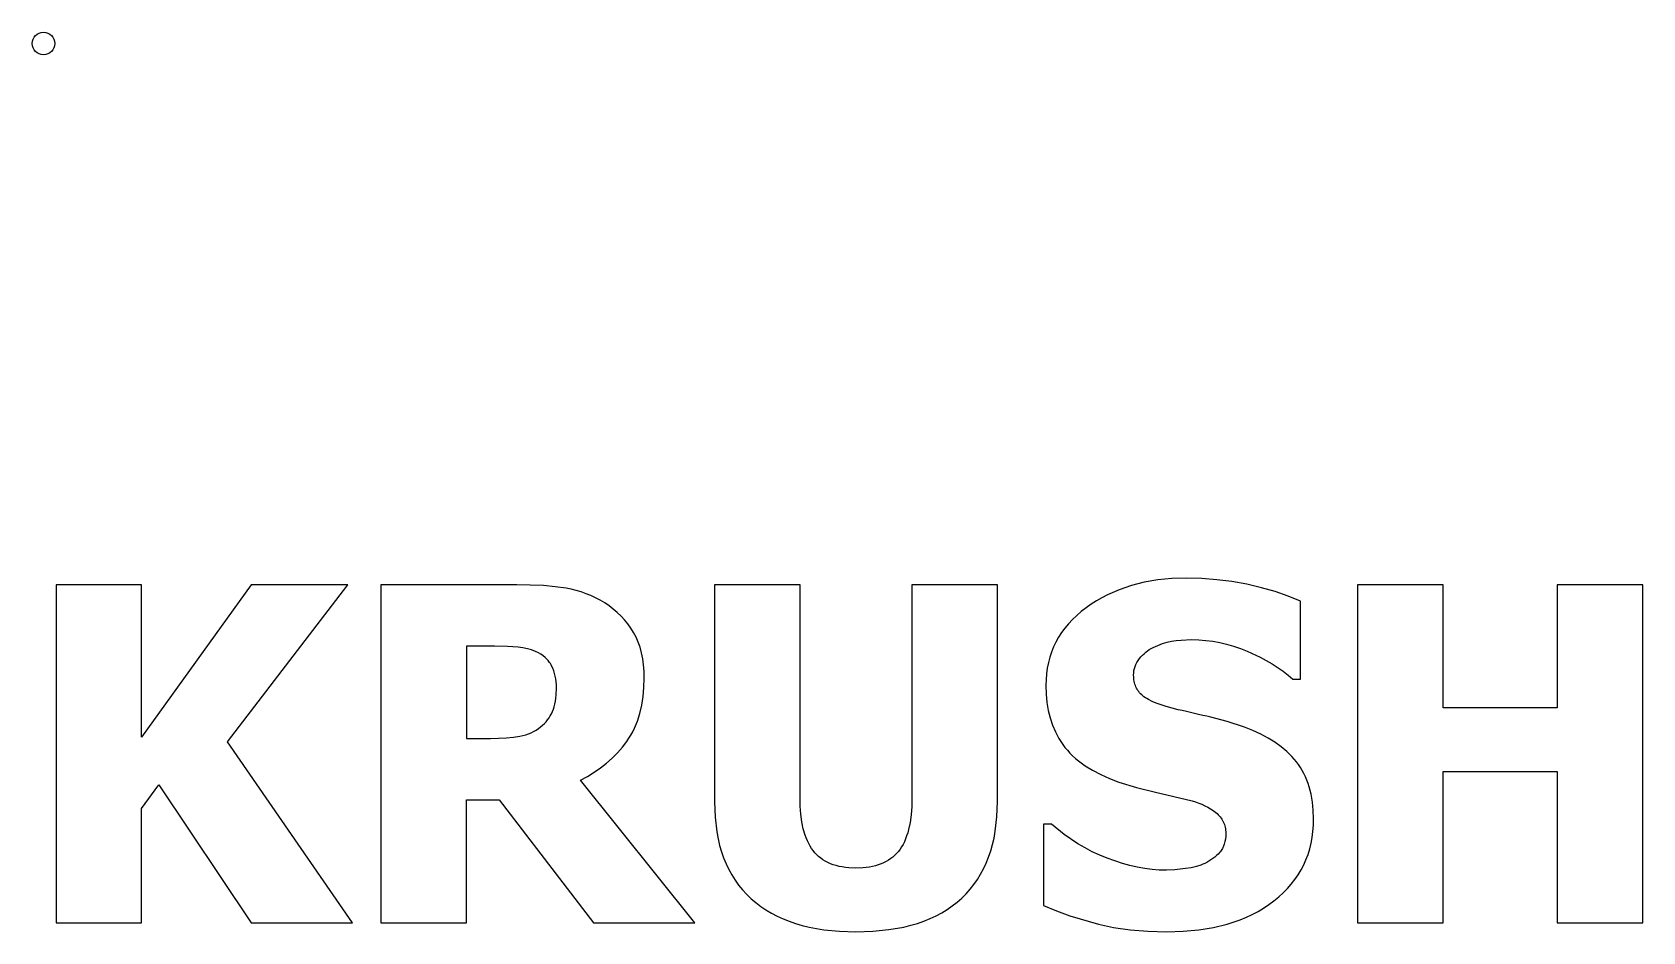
# Model space of a CAD drawing. Extents: x 3.5 to 75, y 2.6 to 42.5.
import ezdxf

# ---------------------------------------------------------------- set-up
doc = ezdxf.new("R2010")
doc.units = 0
doc.layers.add('DEFAULT', color=7, linetype='CONTINUOUS')

msp = doc.modelspace()

# ---------------------------------------------------------------- linework, layer by layer
at = {"layer": 'DEFAULT'}
for points in [[(17.708, 3), (12.165, 11.039), (17.513, 18), (13.215, 18), (8.357, 11.247), (8.357, 18), (4.558, 18), (4.558, 3), (8.357, 3), (8.357, 8.071), (9.12, 9.132), (13.212, 3), (17.708, 3)], [(32.903, 3), (27.835, 9.336), (28.149, 9.502), (28.447, 9.682), (28.728, 9.876), (28.994, 10.084), (29.243, 10.305), (29.476, 10.54), (29.693, 10.789), (29.893, 11.052), (29.986, 11.189), (30.073, 11.331), (30.154, 11.479), (30.23, 11.632), (30.362, 11.952), (30.47, 12.293), (30.554, 12.654), (30.614, 13.036), (30.65, 13.438), (30.662, 13.86), (30.655, 14.16), (30.633, 14.446), (30.596, 14.719), (30.544, 14.978), (30.477, 15.224), (30.396, 15.456), (30.299, 15.675), (30.188, 15.88), (30.065, 16.075), (29.932, 16.262), (29.787, 16.439), (29.633, 16.607), (29.467, 16.767), (29.291, 16.917), (29.105, 17.058), (28.908, 17.19), (28.709, 17.309), (28.505, 17.417), (28.298, 17.515), (28.086, 17.602), (27.869, 17.678), (27.648, 17.744), (27.423, 17.799), (27.193, 17.843), (26.709, 17.912), (26.185, 17.961), (25.015, 18), (18.974, 18), (18.974, 3), (22.773, 3), (22.773, 8.455), (24.229, 8.455), (28.411, 3), (32.903, 3)], [(40.057, 2.61), (40.811, 2.634), (41.518, 2.704), (42.177, 2.82), (42.489, 2.896), (42.788, 2.984), (43.076, 3.083), (43.352, 3.194), (43.616, 3.316), (43.868, 3.451), (44.108, 3.597), (44.336, 3.754), (44.552, 3.923), (44.757, 4.104), (44.949, 4.296), (45.129, 4.498), (45.296, 4.71), (45.451, 4.932), (45.594, 5.164), (45.724, 5.406), (45.842, 5.658), (45.947, 5.92), (46.04, 6.193), (46.121, 6.475), (46.189, 6.768), (46.245, 7.07), (46.319, 7.706), (46.344, 8.381), (46.344, 18), (42.545, 18), (42.545, 8.557), (42.536, 8.161), (42.508, 7.794), (42.461, 7.454), (42.395, 7.143), (42.355, 6.998), (42.31, 6.859), (42.261, 6.728), (42.207, 6.604), (42.148, 6.487), (42.085, 6.376), (42.016, 6.273), (41.944, 6.177), (41.866, 6.087), (41.782, 6.003), (41.694, 5.925), (41.6, 5.852), (41.501, 5.786), (41.396, 5.725), (41.286, 5.67), (41.171, 5.621), (41.05, 5.577), (40.925, 5.539), (40.793, 5.508), (40.657, 5.481), (40.515, 5.461), (40.368, 5.447), (40.057, 5.435), (39.74, 5.447), (39.59, 5.462), (39.445, 5.483), (39.307, 5.51), (39.174, 5.544), (39.047, 5.583), (38.925, 5.628), (38.81, 5.679), (38.7, 5.737), (38.595, 5.8), (38.497, 5.87), (38.404, 5.945), (38.317, 6.026), (38.236, 6.114), (38.16, 6.207), (38.09, 6.307), (38.024, 6.413), (37.962, 6.525), (37.905, 6.644), (37.853, 6.769), (37.805, 6.9), (37.723, 7.181), (37.66, 7.487), (37.614, 7.818), (37.587, 8.175), (37.578, 8.557), (37.578, 18), (33.779, 18), (33.779, 8.371), (33.805, 7.686), (33.881, 7.043), (33.938, 6.738), (34.008, 6.443), (34.091, 6.159), (34.186, 5.885), (34.294, 5.622), (34.415, 5.37), (34.548, 5.128), (34.694, 4.897), (34.853, 4.676), (35.025, 4.466), (35.209, 4.267), (35.406, 4.078), (35.615, 3.901), (35.835, 3.734), (36.065, 3.579), (36.307, 3.436), (36.559, 3.304), (36.823, 3.184), (37.097, 3.075), (37.382, 2.977), (37.678, 2.891), (37.986, 2.817), (38.632, 2.702), (39.323, 2.633), (40.057, 2.61)], [(74.981, 3), (74.981, 18), (71.182, 18), (71.182, 12.545), (66.117, 12.545), (66.117, 18), (62.318, 18), (62.318, 3), (66.117, 3), (66.117, 9.721), (71.182, 9.721), (71.182, 3), (74.981, 3)], [(26.766, 13.416), (26.763, 13.556), (26.753, 13.692), (26.736, 13.822), (26.713, 13.947), (26.683, 14.068), (26.646, 14.183), (26.603, 14.294), (26.553, 14.4), (26.526, 14.451), (26.496, 14.501), (26.464, 14.55), (26.43, 14.597), (26.393, 14.642), (26.355, 14.686), (26.314, 14.728), (26.271, 14.769), (26.177, 14.846), (26.075, 14.916), (25.964, 14.98), (25.844, 15.038), (25.666, 15.108), (25.478, 15.163), (25.28, 15.204), (25.072, 15.232), (24.594, 15.262), (24.012, 15.273), (22.773, 15.273), (22.773, 11.182), (23.834, 11.182), (24.548, 11.206), (24.862, 11.236), (25.146, 11.278), (25.277, 11.308), (25.403, 11.344), (25.525, 11.386), (25.642, 11.434), (25.754, 11.489), (25.862, 11.55), (25.965, 11.618), (26.063, 11.692), (26.149, 11.765), (26.23, 11.842), (26.305, 11.922), (26.374, 12.006), (26.437, 12.093), (26.495, 12.184), (26.547, 12.278), (26.593, 12.376), (26.633, 12.479), (26.669, 12.59), (26.698, 12.709), (26.723, 12.835), (26.742, 12.969), (26.755, 13.11), (26.766, 13.416)]]:
    msp.add_lwpolyline(points, dxfattribs=at)
msp.add_lwpolyline([(53.85, 2.61), (54.58, 2.632), (55.271, 2.696), (55.924, 2.803), (56.538, 2.953), (57.114, 3.146), (57.387, 3.259), (57.651, 3.382), (57.904, 3.516), (58.149, 3.661), (58.383, 3.816), (58.609, 3.982), (58.822, 4.157), (59.021, 4.339), (59.207, 4.528), (59.379, 4.724), (59.537, 4.926), (59.682, 5.136), (59.813, 5.352), (59.93, 5.576), (60.033, 5.806), (60.122, 6.043), (60.198, 6.287), (60.26, 6.538), (60.308, 6.796), (60.343, 7.061), (60.363, 7.333), (60.37, 7.611), (60.358, 7.996), (60.323, 8.361), (60.264, 8.706), (60.181, 9.033), (60.13, 9.189), (60.074, 9.34), (60.012, 9.487), (59.944, 9.628), (59.87, 9.765), (59.79, 9.897), (59.704, 10.024), (59.612, 10.147), (59.515, 10.267), (59.411, 10.383), (59.185, 10.606), (58.934, 10.817), (58.657, 11.015), (58.356, 11.199), (58.029, 11.371), (57.677, 11.53), (57.3, 11.676), (56.531, 11.93), (55.81, 12.123, -0.001801), (54.36, 12.459), (53.825, 12.6), (53.385, 12.749), (53.201, 12.827), (53.04, 12.907), (52.968, 12.948), (52.903, 12.989), (52.843, 13.031), (52.789, 13.073), (52.74, 13.116), (52.694, 13.162), (52.651, 13.209), (52.612, 13.258), (52.575, 13.309), (52.542, 13.362), (52.512, 13.416), (52.485, 13.473), (52.461, 13.531), (52.44, 13.592), (52.423, 13.654), (52.409, 13.718), (52.397, 13.784), (52.389, 13.852), (52.385, 13.921), (52.383, 13.993), (52.387, 14.092), (52.399, 14.19), (52.419, 14.284), (52.447, 14.377), (52.483, 14.467), (52.527, 14.554), (52.579, 14.639), (52.64, 14.722), (52.705, 14.8), (52.774, 14.874), (52.846, 14.942), (52.92, 15.006), (52.998, 15.065), (53.078, 15.12), (53.161, 15.169), (53.248, 15.213), (53.46, 15.308), (53.669, 15.387), (53.872, 15.448), (54.07, 15.493), (54.272, 15.524), (54.487, 15.547), (54.955, 15.565), (55.27, 15.557), (55.583, 15.533), (55.895, 15.493), (56.204, 15.438), (56.511, 15.366), (56.816, 15.279), (57.119, 15.176), (57.42, 15.057), (57.997, 14.788), (58.528, 14.491), (59.014, 14.166), (59.24, 13.992), (59.454, 13.812), (59.786, 13.812), (59.786, 17.274), (59.243, 17.496), (58.666, 17.694), (58.054, 17.868), (57.408, 18.018), (56.743, 18.138), (56.076, 18.224), (55.408, 18.275), (54.738, 18.292), (54.083, 18.272), (53.455, 18.21), (52.856, 18.107), (52.284, 17.963), (51.74, 17.778), (51.224, 17.552), (50.976, 17.424), (50.735, 17.285), (50.501, 17.136), (50.275, 16.977), (50.058, 16.809), (49.856, 16.635), (49.667, 16.455), (49.492, 16.268), (49.332, 16.075), (49.185, 15.876), (49.053, 15.67), (48.934, 15.459), (48.829, 15.24), (48.738, 15.016), (48.662, 14.785), (48.599, 14.548), (48.55, 14.305), (48.515, 14.055), (48.494, 13.799), (48.487, 13.536), (48.499, 13.151), (48.534, 12.782), (48.593, 12.429), (48.675, 12.093), (48.781, 11.774), (48.91, 11.471), (48.984, 11.325), (49.063, 11.184), (49.148, 11.047), (49.24, 10.914), (49.337, 10.784), (49.443, 10.657), (49.556, 10.534), (49.676, 10.415), (49.805, 10.298), (49.941, 10.186), (50.237, 9.97), (50.564, 9.769), (50.921, 9.581), (51.309, 9.407), (51.729, 9.247), (52.51, 9.003), (53.349, 8.8), (54.98, 8.413), (55.13, 8.37), (55.275, 8.32), (55.414, 8.264), (55.549, 8.202), (55.678, 8.135), (55.801, 8.061), (55.92, 7.981), (56.033, 7.895), (56.086, 7.85), (56.136, 7.803), (56.183, 7.754), (56.226, 7.704), (56.265, 7.652), (56.302, 7.599), (56.334, 7.543), (56.364, 7.486), (56.39, 7.428), (56.412, 7.368), (56.431, 7.306), (56.446, 7.242), (56.459, 7.177), (56.467, 7.11), (56.472, 7.041), (56.474, 6.971), (56.47, 6.844), (56.457, 6.723), (56.436, 6.609), (56.422, 6.554), (56.406, 6.501), (56.388, 6.449), (56.368, 6.399), (56.346, 6.351), (56.322, 6.304), (56.295, 6.259), (56.267, 6.215), (56.236, 6.173), (56.203, 6.133), (56.132, 6.058), (56.058, 5.987), (55.98, 5.92), (55.899, 5.856), (55.815, 5.796), (55.726, 5.74), (55.635, 5.688), (55.54, 5.639), (55.456, 5.601), (55.366, 5.567), (55.167, 5.504), (54.942, 5.452), (54.691, 5.411), (54.215, 5.356), (53.843, 5.338), (53.523, 5.346), (53.2, 5.371), (52.875, 5.412), (52.547, 5.47), (52.217, 5.545), (51.884, 5.636), (51.211, 5.867), (50.876, 6.007), (50.548, 6.161), (50.227, 6.329), (49.913, 6.511), (49.307, 6.919), (48.731, 7.383), (48.39, 7.383), (48.39, 3.781), (48.961, 3.541), (49.557, 3.322), (50.817, 2.946), (51.497, 2.799), (52.229, 2.694), (53.013, 2.631), (53.85, 2.61)], format="xyb", dxfattribs=at)
msp.add_circle((4, 42), 0.5, dxfattribs=at)

doc.saveas('drawing.dxf')
